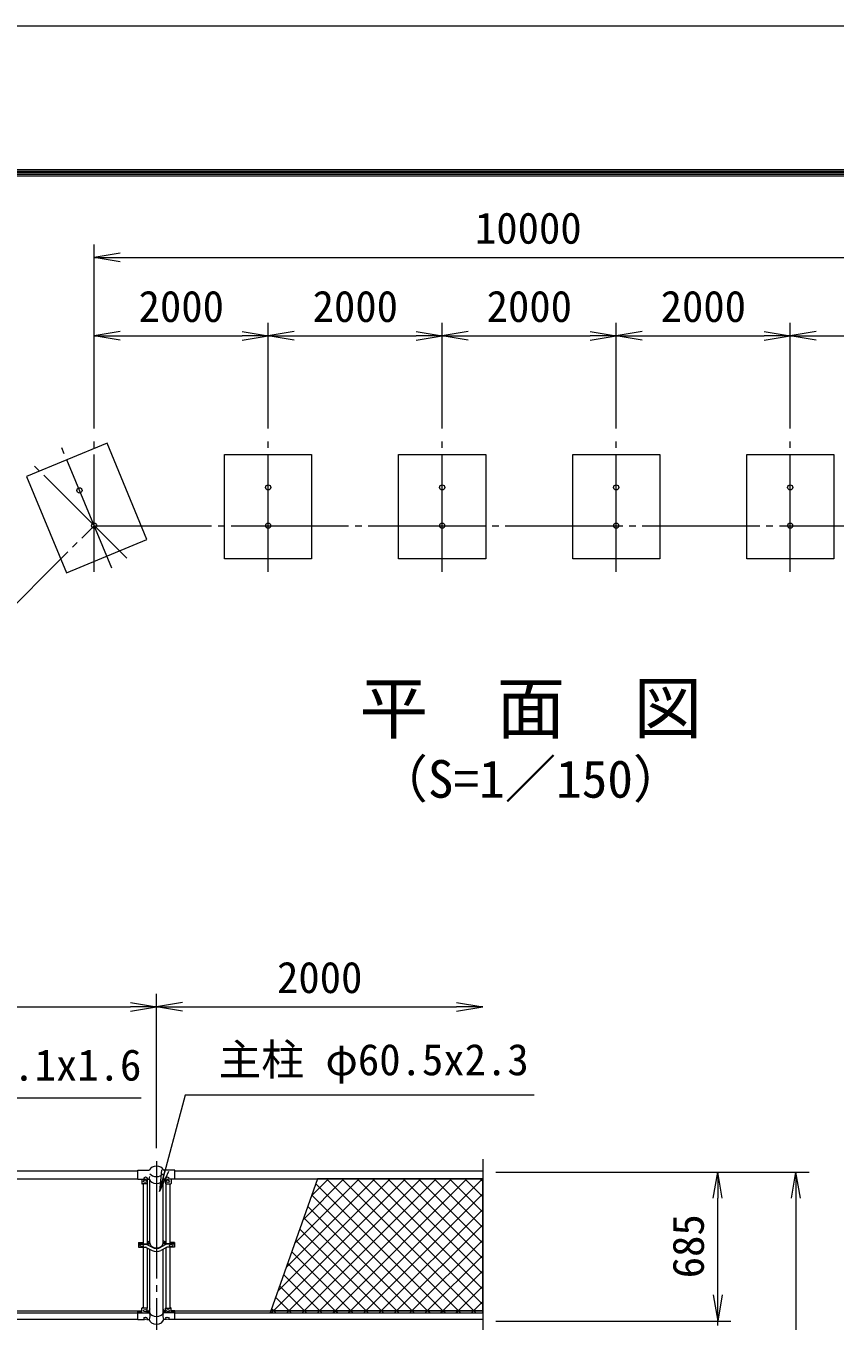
# Model space of a CAD drawing. Units: millimetres, scale not verified, with parts at other scales. Extents: x -12600 to 12600, y -8910 to 8910.
# Drawn here: x -9087 to -5367, y 2953 to 8910 of the extents above; entities that cross this region are included whole.
import ezdxf
from ezdxf.enums import TextEntityAlignment as Align

# ---------------------------------------------------------------- set-up
doc = ezdxf.new("R2010")
doc.units = ezdxf.units.MM
doc.header["$LTSCALE"] = 30
doc.linetypes.add('LONG_CHAIN', pattern=[21, 18, -1, 1, -1])
for name, color, linetype, lineweight in [('0-0_D-TTL', 7, 'Continuous', 9), ('0-1_D-TTL-TXT', 7, 'Continuous', 9), ('0-3_D-STR1', 1, 'Continuous', 9), ('0-4_D-STR4', 7, 'Continuous', 9), ('0-6_D-BMK', 2, 'LONG_CHAIN', 9), ('0-7_D-STR3', 3, 'Continuous', 9), ('0-8_D-STR2', 7, 'Continuous', 9), ('0-9_D-STR-DIM', 7, 'Continuous', 9), ('0-A_0', 7, 'Continuous', 9), ('0-D_D-STR-TXT', 7, 'Continuous', 9)]:
    doc.layers.add(name, color=color, linetype=linetype, lineweight=lineweight)
doc.styles.add('ＭＳ ゴシック', font='')
doc.styles.get('ＭＳ ゴシック').set_extended_font_data('MS Gothic')

# ---------------------------------------------------------------- blocks, each defined once
blk = doc.blocks.new('_Open')
at = {"layer": '0-A_0'}
blk.add_line((-30, 5), (0, 0), dxfattribs=at)
blk.add_lwpolyline([(-30, -5), (0, 0), (-30, 0)], dxfattribs=at)

msp = doc.modelspace()

# ---------------------------------------------------------------- linework, layer by layer
at = {"layer": '0-0_D-TTL', "color": 2}
msp.add_lwpolyline([(-12600, 8910), (12600, 8910), (12600, -8910), (-12600, -8910)], close=True, dxfattribs=at)
at = {"layer": '0-0_D-TTL'}
for points in [[(-11790, 8250), (11790, 8250), (11790, -8250), (-11790, -8250)], [(-11782.5, 8242.5), (11782.5, 8242.5), (11782.5, -8242.5), (-11782.5, -8242.5)], [(-11775, 8235), (11775, 8235), (11775, -8235), (-11775, -8235)], [(-11767.5, 8227.5), (11767.5, 8227.5), (11767.5, -8227.5), (-11767.5, -8227.5)], [(-11760, 8220), (11760, 8220), (11760, -8220), (-11760, -8220)]]:
    msp.add_lwpolyline(points, close=True, dxfattribs=at)
at = {"layer": '0-3_D-STR1'}
for p, q in [((-10402.11, 3644.75), (-8572.11, 3644.75)), ((-8402.11, 3644.75), (-6987.11, 3644.75)), ((-10402.11, 3606.65), (-8572.11, 3606.65)), ((-8517.36, 3312.34), (-8517.36, 3599.37)), ((-8456.86, 3312.34), (-8456.86, 3599.37)), ((-8402.11, 3606.65), (-6987.11, 3606.65)), ((-8517.36, 2989.87), (-8517.36, 3283.71)), ((-8456.86, 2989.87), (-8456.86, 3283.71)), ((-10402.11, 2999.94), (-8572.11, 2999.94)), ((-10402.11, 2990.35), (-8572.11, 2990.35)), ((-8402.11, 2999.94), (-6987.11, 2999.94)), ((-8402.11, 2990.35), (-6987.11, 2990.35)), ((-10402.11, 2961.84), (-8572.11, 2961.84)), ((-8402.11, 2961.84), (-6987.11, 2961.84))]:
    msp.add_line(p, q, dxfattribs=at)
for centre in [(-7973.63, 6787.11), (-7173.63, 6787.11), (-6373.63, 6787.11), (-5573.63, 6787.11), (-8840.98, 6773.72), (-8773.63, 6611.11), (-7973.63, 6611.11), (-7173.63, 6611.11), (-6373.63, 6611.11), (-5573.63, 6611.11)]:
    msp.add_circle(centre, 12.1, dxfattribs=at)
at = {"layer": '0-4_D-STR4'}
for points in [[(-8714.38, 6990.68), (-9083.93, 6837.61), (-8900.24, 6394.15), (-8530.69, 6547.22)], [(-8173.63, 6939.11), (-7773.63, 6939.11), (-7773.63, 6459.11), (-8173.63, 6459.11)], [(-7373.63, 6939.11), (-6973.63, 6939.11), (-6973.63, 6459.11), (-7373.63, 6459.11)], [(-6573.63, 6939.11), (-6173.63, 6939.11), (-6173.63, 6459.11), (-6573.63, 6459.11)], [(-5773.63, 6939.11), (-5373.63, 6939.11), (-5373.63, 6459.11), (-5773.63, 6459.11)]]:
    msp.add_lwpolyline(points, close=True, dxfattribs=at)
at = {"layer": '0-6_D-BMK'}
for p, q in [((-8773.63, 6399.11), (-8773.63, 6999.11)), ((-7973.63, 6399.11), (-7973.63, 6999.11)), ((-7173.63, 6399.11), (-7173.63, 6999.11)), ((-6373.63, 6399.11), (-6373.63, 6999.11)), ((-5573.63, 6399.11), (-5573.63, 6999.11)), ((-8692.5, 6415.25), (-8922.11, 6969.58)), ((-8623.72, 6461.21), (-9047.99, 6885.47)), ((-8487.11, 3688.28), (-8487.11, 1643.58))]:
    msp.add_line(p, q, dxfattribs=at)
msp.add_lwpolyline([(-10612.11, 4772.64), (-8773.63, 6611.11), (-4773.63, 6611.11), (-2935.15, 4772.64)], dxfattribs=at)
at = {"layer": '0-7_D-STR3'}
for p, q in [((-8572.11, 3647.7), (-8522.89, 3647.7)), ((-8572.11, 3606.24), (-8572.11, 3647.7)), ((-8402.11, 3647.7), (-8451.33, 3647.7)), ((-8402.11, 3606.24), (-8402.11, 3647.7)), ((-8572.11, 3606.24), (-8542.91, 3606.24)), ((-8554.11, 3606.24), (-8554.11, 3585.54)), ((-8530.11, 3584.54), (-8553.11, 3584.54)), ((-8548.61, 3584.54), (-8548.61, 3309.13)), ((-8531.32, 3606.24), (-8521.91, 3606.24)), ((-8529.61, 3584.68), (-8529.61, 3309.13)), ((-8529.11, 3606.24), (-8529.11, 3585.54)), ((-8520.18, 3605.37), (-8521.91, 3606.24)), ((-8454.05, 3605.37), (-8452.31, 3606.24)), ((-8442.91, 3606.24), (-8452.31, 3606.24)), ((-8445.11, 3606.24), (-8445.11, 3585.54)), ((-8444.61, 3584.68), (-8444.61, 3309.13)), ((-8444.11, 3584.54), (-8421.11, 3584.54)), ((-8402.11, 3606.24), (-8431.32, 3606.24)), ((-8425.61, 3584.54), (-8425.61, 3309.13)), ((-8420.11, 3606.24), (-8420.11, 3585.54)), ((-8569.61, 3313.93), (-8569.61, 3292.65)), ((-8569.61, 3313.93), (-8548.61, 3313.93)), ((-8569.61, 3312.34), (-8548.61, 3312.34)), ((-8569.61, 3309.13), (-8517.36, 3309.13)), ((-8569.61, 3307.5), (-8536.27, 3307.5)), ((-8569.61, 3292.65), (-8536.08, 3292.65)), ((-8548.61, 3292.65), (-8548.61, 3013.06)), ((-8534.06, 3306.99), (-8506.74, 3293.2)), ((-8534.06, 3292.14), (-8506.74, 3278.35)), ((-8529.61, 3316.69), (-8517.36, 3322.87)), ((-8529.61, 3312.34), (-8517.36, 3312.34)), ((-8529.61, 3289.89), (-8529.61, 3012.38)), ((-8440.16, 3306.99), (-8467.49, 3293.2)), ((-8440.16, 3292.14), (-8467.49, 3278.35)), ((-8444.61, 3316.69), (-8456.86, 3322.87)), ((-8444.61, 3312.34), (-8456.86, 3312.34)), ((-8404.61, 3309.13), (-8456.86, 3309.13)), ((-8444.61, 3289.89), (-8444.61, 3012.38)), ((-8404.61, 3292.65), (-8438.15, 3292.65)), ((-8404.61, 3307.5), (-8437.96, 3307.5)), ((-8404.61, 3313.93), (-8425.61, 3313.93)), ((-8404.61, 3312.34), (-8425.61, 3312.34)), ((-8425.61, 3292.65), (-8425.61, 3013.06)), ((-8404.61, 3313.93), (-8404.61, 3292.65)), ((-8572.11, 2960.97), (-8572.11, 3000.35)), ((-8572.11, 3000.35), (-8554.11, 3000.35)), ((-8572.11, 2997.47), (-8554.11, 2997.47)), ((-8572.11, 2991.15), (-8519.09, 2991.15)), ((-8554.11, 2991.15), (-8554.11, 3012.69)), ((-8548.61, 3014.69), (-8552.11, 3014.69)), ((-8531.11, 3013.06), (-8552.11, 3013.06)), ((-8529.11, 2991.15), (-8529.11, 3012.69)), ((-8529.11, 3000.35), (-8520.67, 3000.35)), ((-8529.11, 2997.47), (-8520.73, 2997.47)), ((-8402.11, 2991.15), (-8455.14, 2991.15)), ((-8445.11, 3000.35), (-8453.56, 3000.35)), ((-8445.11, 2997.47), (-8453.5, 2997.47)), ((-8445.11, 2991.15), (-8445.11, 3012.69)), ((-8443.11, 3013.06), (-8422.11, 3013.06)), ((-8425.61, 3014.69), (-8422.11, 3014.69)), ((-8420.11, 2991.15), (-8420.11, 3012.69)), ((-8402.11, 3000.35), (-8420.11, 3000.35)), ((-8402.11, 2997.47), (-8420.11, 2997.47)), ((-8402.11, 2960.97), (-8402.11, 3000.35)), ((-8572.11, 2960.97), (-8542.2, 2960.97)), ((-8532.02, 2960.97), (-8520.61, 2960.97)), ((-8442.2, 2960.97), (-8453.61, 2960.97)), ((-8402.11, 2960.97), (-8432.02, 2960.97))]:
    msp.add_line(p, q, dxfattribs=at)
for centre, radius, start, end in [((-8522.89, 3655.7), 8, 270, 296.9114), ((-8451.33, 3655.7), 8, 243.0886, 270), ((-8553.11, 3585.54), 1, 180, 270), ((-8530.11, 3585.54), 1, 270, 0), ((-8551.96, 3622.89), 34.35, 331.00952, 351.10512), ((-8422.27, 3622.89), 34.35, 188.89488, 208.99048), ((-8444.11, 3585.54), 1, 180, 270), ((-8421.11, 3585.54), 1, 270, 0), ((-8536.27, 3302.5), 5, 63.82498, 90), ((-8536.27, 3287.65), 5, 63.82498, 90), ((-8437.96, 3302.5), 5, 90, 116.17502), ((-8437.96, 3287.65), 5, 90, 116.17502), ((-8552.11, 3012.69), 2, 90, 180), ((-8552.11, 3011.06), 2, 90, 180), ((-8531.11, 3011.06), 2, 0, 90), ((-8531.11, 3012.69), 2, 0, 41.40962), ((-8550.66, 2977.62), 34.35, 331.00952, 16.06155), ((-8423.57, 2977.62), 34.35, 163.93845, 208.99048), ((-8443.11, 3012.69), 2, 138.59038, 180), ((-8443.11, 3011.06), 2, 90, 180), ((-8422.11, 3012.69), 2, 0, 90), ((-8422.11, 3011.06), 2, 0, 90)]:
    msp.add_arc(centre, radius, start, end, dxfattribs=at)
for centre, major_axis, ratio, start_param, end_param in [((-8487.11, 3641.37), (-33.65, 0), 0.707107, 3.4511058, 5.9736721), ((-8487.11, 3609.79), (-33.65, 0), 0.707107, 0.1866474, 2.9549452), ((-8487.11, 3641.37), (-33.65, 0), 0.707107, 0.4534072, 2.6881855), ((-8487.11, 3312.34), (-30.25, 0), 0.76087, 6.2831853, 9.424778), ((-8487.11, 3310.72), (-30.25, 0), 0.76087, 0.8649211, 2.2766716), ((-8487.11, 3295.87), (-30.25, 0), 0.76087, 0.8649211, 2.2766716), ((-8487.11, 2998.57), (-33.65, 0), 0.707107, 5.8297781, 9.8781851), ((-8487.11, 2963.21), (-33.65, 0), 0.707107, 0.0943684, 3.0472243)]:
    msp.add_ellipse(centre, major_axis=major_axis, ratio=ratio, start_param=start_param, end_param=end_param, dxfattribs=at)
for centre, major_axis in [((-8539.11, 3596.35), (-8, 0)), ((-8537.11, 3610.14), (-8, 0)), ((-8437.11, 3610.14), (8, 0)), ((-8435.11, 3596.35), (8, 0)), ((-8554.61, 3300.08), (-8, 0)), ((-8419.61, 3300.08), (8, 0)), ((-8539.11, 3001.04), (-8, 0)), ((-8435.11, 3001.04), (8, 0)), ((-8537.11, 2965.33), (-8, 0)), ((-8437.11, 2965.33), (8, 0))]:
    msp.add_ellipse(centre, major_axis=major_axis, ratio=0.707107, dxfattribs=at)
at = {"layer": '0-8_D-STR2'}
for p, q in [((-7949.08, 2999.94), (-7342.36, 3606.65)), ((-7929.65, 3090.07), (-7413.08, 3606.65)), ((-7890.71, 3199.73), (-7483.79, 3606.65)), ((-7878.36, 2999.94), (-7271.65, 3606.65)), ((-7851.76, 3309.39), (-7554.5, 3606.65)), ((-7812.81, 3419.04), (-7625.21, 3606.65)), ((-7807.65, 2999.94), (-7200.94, 3606.65)), ((-7773.87, 3528.7), (-7695.92, 3606.65)), ((-7169.96, 2999.94), (-7754.17, 3584.15)), ((-7736.94, 2999.94), (-7130.23, 3606.65)), ((-7099.25, 2999.94), (-7705.96, 3606.65)), ((-7666.23, 2999.94), (-7059.52, 3606.65)), ((-7028.54, 2999.94), (-7635.25, 3606.65)), ((-7595.52, 2999.94), (-6988.81, 3606.65)), ((-6987.11, 3029.22), (-7564.54, 3606.65)), ((-6987.11, 3099.93), (-7493.83, 3606.65)), ((-6987.11, 3170.65), (-7423.12, 3606.65)), ((-6987.11, 3241.36), (-7352.4, 3606.65)), ((-6987.11, 3312.07), (-7281.69, 3606.65)), ((-6987.11, 3382.78), (-7210.98, 3606.65)), ((-6987.11, 3453.49), (-7140.27, 3606.65)), ((-6987.11, 3524.2), (-7069.56, 3606.65)), ((-6987.11, 3594.91), (-6998.85, 3606.65)), ((-7240.67, 2999.94), (-7772.7, 3531.97)), ((-7524.81, 2999.94), (-6987.11, 3537.64)), ((-7311.38, 2999.94), (-7791.24, 3479.79)), ((-7454.1, 2999.94), (-6987.11, 3466.93)), ((-7382.09, 2999.94), (-7809.77, 3427.62)), ((-7383.39, 2999.94), (-6987.11, 3396.22)), ((-7452.8, 2999.94), (-7828.3, 3375.44)), ((-7523.51, 2999.94), (-7846.83, 3323.26)), ((-7312.68, 2999.94), (-6987.11, 3325.5)), ((-7664.93, 2999.94), (-7883.9, 3218.9)), ((-7594.22, 2999.94), (-7865.36, 3271.08)), ((-7241.97, 2999.94), (-6987.11, 3254.79)), ((-7735.64, 2999.94), (-7902.43, 3166.72)), ((-7171.26, 2999.94), (-6987.11, 3184.08)), ((-7806.35, 2999.94), (-7920.96, 3114.54)), ((-7100.55, 2999.94), (-6987.11, 3113.37)), ((-7877.06, 2999.94), (-7939.49, 3062.37)), ((-7029.84, 2999.94), (-6987.11, 3042.66)), ((-7958.66, 2990.35), (-7949.08, 2999.94)), ((-7947.78, 2999.94), (-7958.03, 3010.19)), ((-7938.19, 2990.35), (-7947.78, 2999.94)), ((-7887.95, 2990.35), (-7878.36, 2999.94)), ((-7867.48, 2990.35), (-7877.06, 2999.94)), ((-7817.24, 2990.35), (-7807.65, 2999.94)), ((-7796.77, 2990.35), (-7806.35, 2999.94)), ((-7746.53, 2990.35), (-7736.94, 2999.94)), ((-7726.06, 2990.35), (-7735.64, 2999.94)), ((-7675.82, 2990.35), (-7666.23, 2999.94)), ((-7655.35, 2990.35), (-7664.93, 2999.94)), ((-7605.11, 2990.35), (-7595.52, 2999.94)), ((-7584.63, 2990.35), (-7594.22, 2999.94)), ((-7534.4, 2990.35), (-7524.81, 2999.94)), ((-7513.92, 2990.35), (-7523.51, 2999.94)), ((-7463.69, 2990.35), (-7454.1, 2999.94)), ((-7443.21, 2990.35), (-7452.8, 2999.94)), ((-7392.98, 2990.35), (-7383.39, 2999.94)), ((-7372.5, 2990.35), (-7382.09, 2999.94)), ((-7322.27, 2990.35), (-7312.68, 2999.94)), ((-7301.79, 2990.35), (-7311.38, 2999.94)), ((-7251.56, 2990.35), (-7241.97, 2999.94)), ((-7231.08, 2990.35), (-7240.67, 2999.94)), ((-7180.85, 2990.35), (-7171.26, 2999.94)), ((-7160.37, 2990.35), (-7169.96, 2999.94)), ((-7110.13, 2990.35), (-7100.55, 2999.94)), ((-7089.66, 2990.35), (-7099.25, 2999.94)), ((-7039.42, 2990.35), (-7029.84, 2999.94)), ((-7018.95, 2990.35), (-7028.54, 2999.94))]:
    msp.add_line(p, q, dxfattribs=at)
for points in [[(-6987.11, 3606.65), (-7746.18, 3606.65), (-7961.67, 2999.94), (-6987.11, 2999.94)], [(-6987.11, 2999.94), (-7961.67, 2999.94), (-7965.07, 2990.35), (-6987.11, 2990.35)]]:
    msp.add_lwpolyline(points, close=True, dxfattribs=at)
at = {"layer": '0-9_D-STR-DIM'}
for p, q in [((-8773.63, 7059.11), (-8773.63, 7904.7)), ((-8653.63, 7844.7), (-4893.63, 7844.7)), ((-8773.63, 7059.11), (-8773.63, 7544.7)), ((-7973.63, 7059.11), (-7973.63, 7544.7)), ((-7973.63, 7059.11), (-7973.63, 7544.7)), ((-7173.63, 7059.11), (-7173.63, 7544.7)), ((-7173.63, 7059.11), (-7173.63, 7544.7)), ((-6373.63, 7059.11), (-6373.63, 7544.7)), ((-6373.63, 7059.11), (-6373.63, 7544.7)), ((-5573.63, 7059.11), (-5573.63, 7544.7)), ((-5573.63, 7059.11), (-5573.63, 7544.7)), ((-8653.63, 7484.7), (-8093.63, 7484.7)), ((-7853.63, 7484.7), (-7293.63, 7484.7)), ((-7053.63, 7484.7), (-6493.63, 7484.7)), ((-6253.63, 7484.7), (-5693.63, 7484.7)), ((-5453.63, 7484.7), (-4893.63, 7484.7)), ((-8487.11, 3748.28), (-8487.11, 4458.28)), ((-8487.11, 3748.28), (-8487.11, 4458.28)), ((-10367.11, 4398.28), (-8607.11, 4398.28)), ((-8367.11, 4398.28), (-7107.11, 4398.28)), ((-6987.11, 3698.28), (-6987.11, 1995.93)), ((-6927.11, 3638.28), (-5487.11, 3638.28)), ((-6927.11, 3638.28), (-5847.11, 3638.28)), ((-5907.11, 3073.28), (-5907.11, 3518.28)), ((-5547.11, 3518.28), (-5547.11, -3866.72)), ((-5907.11, 3073.28), (-5907.11, 3193.28)), ((-6927.11, 2953.28), (-5847.11, 2953.28)), ((-6927.11, 2953.28), (-5847.11, 2953.28)), ((-5907.11, 2933.28), (-5907.11, 2953.28))]:
    msp.add_line(p, q, dxfattribs=at)
at = {"layer": '0-D_D-STR-TXT'}
for points in [[(-6750.85, 3992.38), (-8354.89, 3992.38), (-8472.5, 3550.44)], [(-8557.47, 3977.91), (-10186.15, 3977.91), (-10319.18, 3622.75)]]:
    msp.add_lwpolyline(points, dxfattribs=at)

# ---------------------------------------------------------------- block references
at = {"layer": '0-9_D-STR-DIM', "xscale": 4, "yscale": 4}
for p, rotation in [((-8773.63, 7844.7), 180), ((-8773.63, 7484.7), 180), ((-7973.63, 7484.7), 180), ((-7173.63, 7484.7), 180), ((-6373.63, 7484.7), 180), ((-5573.63, 7484.7), 180), ((-8487.11, 4398.28), 180), ((-5907.11, 3638.28), 90), ((-5547.11, 3638.28), 90), ((-5907.11, 2953.28), 270), ((-5907.11, 2953.28), 270)]:
    msp.add_blockref('_Open', p, dxfattribs=dict(at, rotation=rotation))
for p in [(-7973.63, 7484.7), (-7173.63, 7484.7), (-6373.63, 7484.7), (-5573.63, 7484.7), (-8487.11, 4398.28), (-6987.11, 4398.28)]:
    msp.add_blockref('_Open', p, dxfattribs=at)
at = {"layer": '0-D_D-STR-TXT', "xscale": 3.333333, "yscale": 3.333333, "rotation": 255.0989}
msp.add_blockref('_Open', (-8473.01, 3548.5), dxfattribs=at)

# ---------------------------------------------------------------- texts
at = {"layer": '0-1_D-TTL-TXT', "style": 'ＭＳ ゴシック'}
for s, height, p in [('平\u3000面\u3000図', 230.9, (-7553.33, 5587.79)), ('（S=1／150）', 173.1, (-7475.36, 5308.21))]:
    msp.add_text(s, height=height, dxfattribs=at).set_placement(p, align=Align.BOTTOM_LEFT)
at = {"layer": '0-9_D-STR-DIM', "style": 'ＭＳ ゴシック'}
for s, p in [('10000', (-7023.08, 7864.94)), ('2000', (-8569.38, 7504.94)), ('2000', (-7769.38, 7504.94)), ('2000', (-6969.38, 7504.94)), ('2000', (-6169.38, 7504.94)), ('2000', (-7932.86, 4418.52))]:
    msp.add_text(s, height=144.3, dxfattribs=at).set_placement(p, align=Align.BOTTOM_LEFT)
msp.add_text('685', height=144.3, rotation=90, dxfattribs=at).set_placement((-5927.36, 3149.98), align=Align.BOTTOM_LEFT)
at = {"layer": '0-D_D-STR-TXT', "style": 'ＭＳ ゴシック'}
for s, p in [('主柱 φ60.5x2.3', (-8202.12, 4040.42)), ('胴縁 \u300038.1x1.6', (-10030.33, 4015.66))]:
    msp.add_text(s, height=144.3, dxfattribs=at).set_placement(p, align=Align.BOTTOM_LEFT)

doc.saveas('drawing.dxf')
